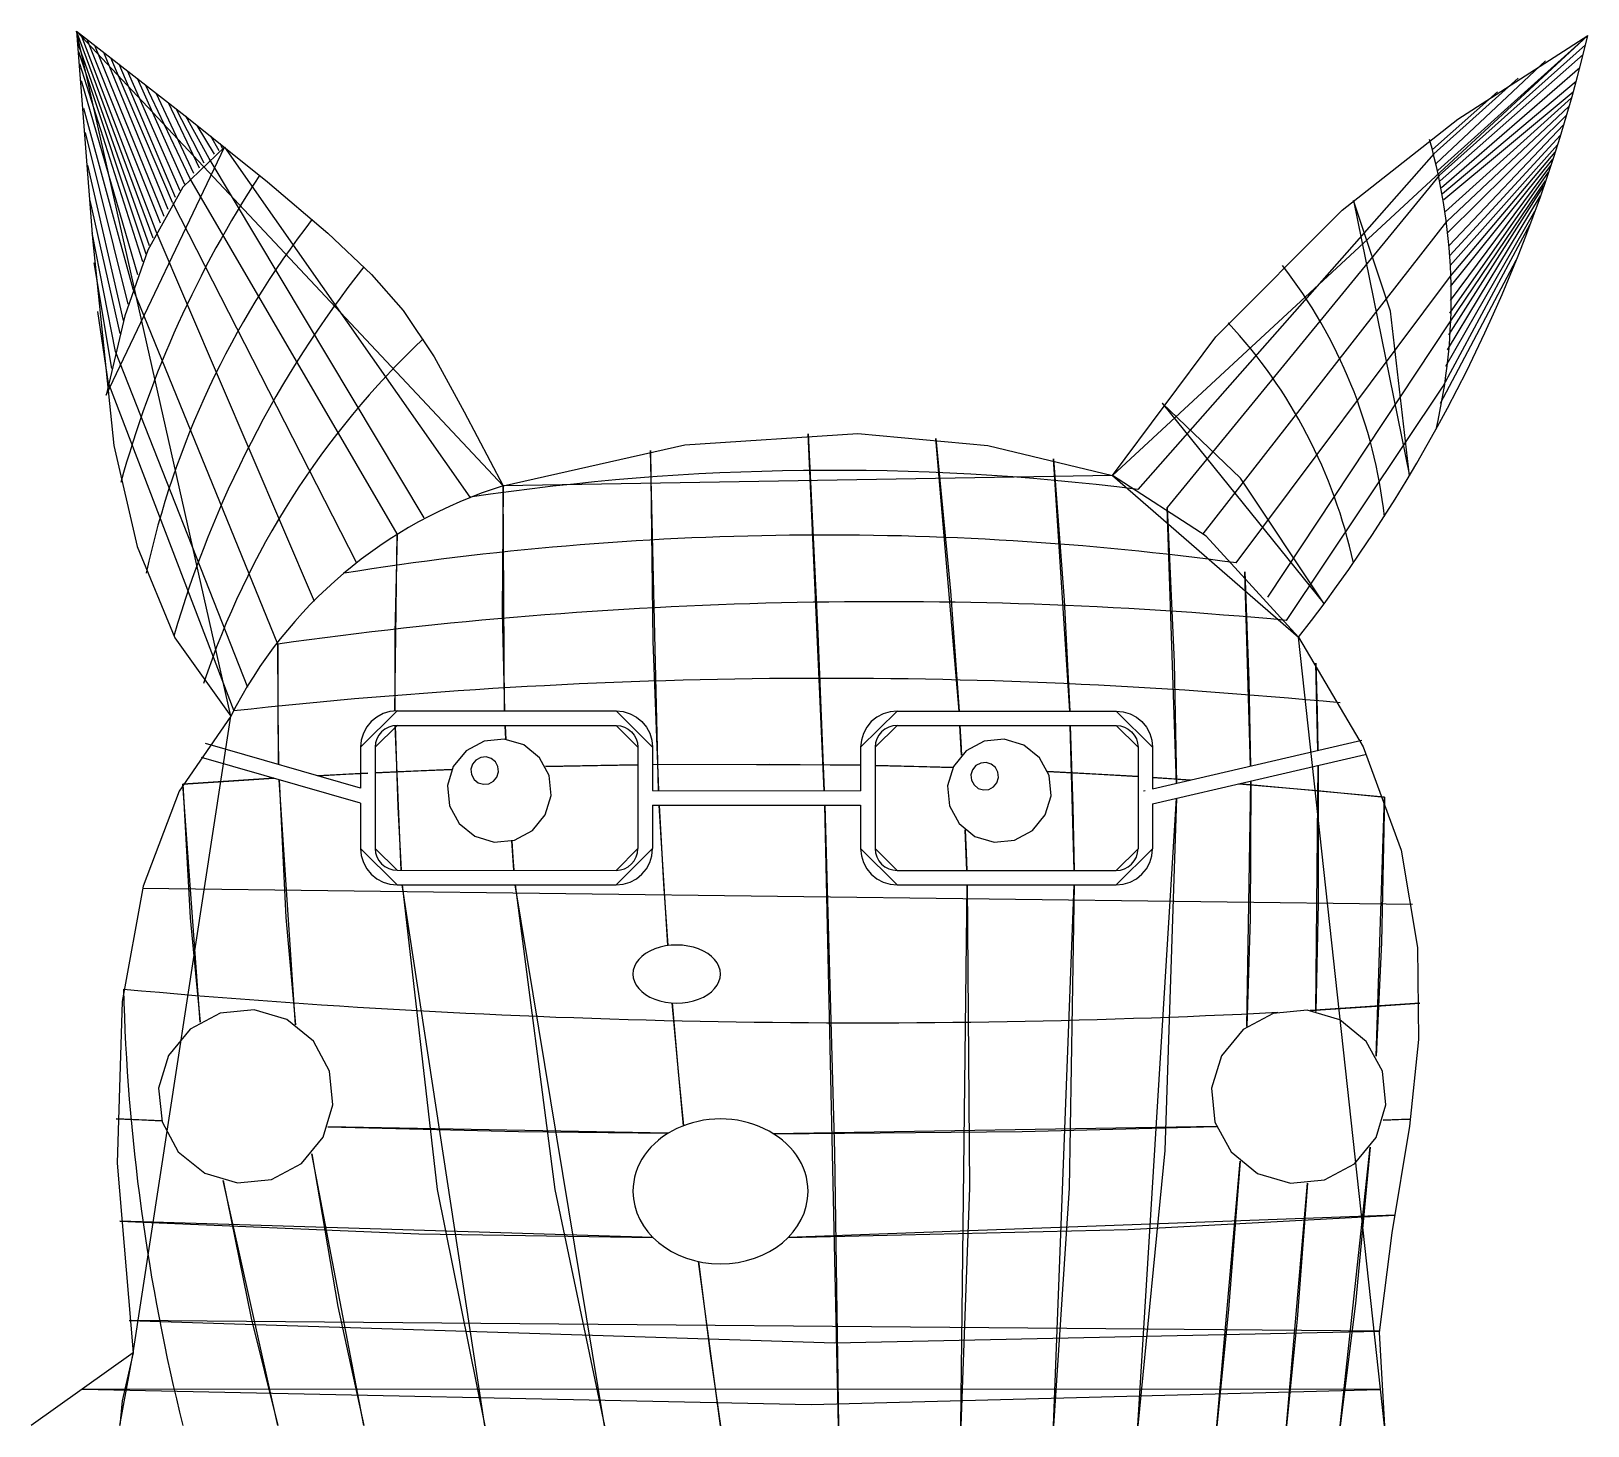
# Model space of a CAD drawing. Extents: x 0 to 8.3, y 0 to 10.7.
# Drawn here: x 0.105 to 2.654, y 8.407 to 10.691 of the extents above; entities that cross this region are included whole.
import ezdxf

# ---------------------------------------------------------------- set-up
doc = ezdxf.new("R2010")
doc.units = 0
doc.layers.get('0').update_dxf_attribs({"linetype": 'CONTINUOUS'})

msp = doc.modelspace()

# ---------------------------------------------------------------- linework, layer by layer
at = {"color": 7}
for points in [[(0.305176, 10.351903), (0.179573, 10.690793)], [(0.31031, 10.362678), (0.187654, 10.684532)], [(2.408819, 10.462346), (2.654193, 10.683718)], [(0.299392, 10.339093), (0.181616, 10.673041)], [(0.293604, 10.32551), (0.183391, 10.656664)], [(0.317117, 10.376152), (0.197257, 10.677089)], [(0.323163, 10.387396), (0.209599, 10.667518)], [(0.329633, 10.398721), (0.224703, 10.655796)], [(2.41062, 10.454349), (2.650378, 10.66821)], [(0.288449, 10.312727), (0.185361, 10.637318)], [(0.336683, 10.410282), (0.235912, 10.64709)], [(0.341983, 10.418469), (0.249469, 10.636552)], [(2.40597, 10.474215), (2.584982, 10.642111)], [(2.412472, 10.44565), (2.64639, 10.652385)], [(2.414665, 10.434622), (2.640976, 10.631496)], [(0.280445, 10.291486), (0.187989, 10.609418)], [(0.349296, 10.429094), (0.263231, 10.625843)], [(0.357048, 10.439559), (0.279458, 10.613202)], [(0.365211, 10.449747), (0.292958, 10.602669)], [(2.401872, 10.489894), (2.540087, 10.613688)], [(2.416431, 10.425045), (2.634906, 10.608822)], [(0.371881, 10.457474), (0.310108, 10.589268)], [(2.399838, 10.497171), (2.506254, 10.591465)], [(2.418165, 10.414899), (2.630102, 10.591401)], [(2.42112, 10.395364), (2.627326, 10.58153)], [(0.272431, 10.268343), (0.191825, 10.563807)], [(0.329969, 10.573716), (0.380671, 10.466887)], [(0.388563, 10.474634), (0.342809, 10.563639)], [(2.423229, 10.378928), (2.623428, 10.567902)], [(2.425174, 10.360745), (2.619177, 10.55333)], [(0.397151, 10.48235), (0.358526, 10.551278)], [(0.405666, 10.489309), (0.377259, 10.536502)], [(2.426921, 10.339933), (2.614369, 10.537203)], [(0.264525, 10.243443), (0.194754, 10.52473)], [(0.413122, 10.494865), (0.399772, 10.518672)], [(0.418712, 10.498718), (0.415279, 10.506337)], [(0.422079, 10.500913), (0.823642, 9.927491)], [(2.427953, 10.323493), (2.609214, 10.520305)], [(2.4287, 10.306738), (2.604229, 10.504323)], [(0.749169, 9.893473), (0.397151, 10.48235)], [(2.401872, 10.489894), (1.917359, 9.940394)], [(2.429161, 10.289364), (2.600466, 10.492486)], [(2.429312, 10.272344), (2.596801, 10.481132)], [(0.256885, 10.217163), (0.198399, 10.471171)], [(0.704699, 9.867719), (0.365211, 10.449747)], [(2.41062, 10.454349), (1.965609, 9.910413)], [(2.428412, 10.228783), (2.58976, 10.459794)], [(2.429064, 10.249463), (2.593337, 10.47056)], [(2.426414, 10.193672), (2.58218, 10.437467)], [(2.427655, 10.213098), (2.584982, 10.445644)], [(0.251027, 10.195342), (0.202054, 10.413638)], [(0.336683, 10.410282), (0.638239, 9.820155)], [(2.424374, 10.169032), (2.576532, 10.421244)], [(2.024203, 9.867446), (2.423229, 10.378928)], [(2.417371, 10.109174), (2.559693, 10.374768)], [(2.421589, 10.142246), (2.567494, 10.395959)], [(0.243827, 10.166255), (0.205416, 10.360212)], [(0.569264, 9.756732), (0.31031, 10.362678)], [(0.237507, 10.138361), (0.208622, 10.311528)], [(2.413175, 10.081292), (2.536857, 10.315745)], [(2.07814, 9.819857), (2.429161, 10.289364)], [(0.509528, 9.686949), (0.272431, 10.268343)], [(0.232368, 10.113807), (0.214591, 10.231451)], [(2.130424, 9.763959), (2.427655, 10.213098)], [(0.460327, 9.615928), (0.243827, 10.166255)], [(0.232368, 10.113807), (0.437379, 9.577529)], [(2.160743, 9.725724), (2.417371, 10.109174)], [(0.704679, 9.577544), (1.063196, 9.577471)], [(1.523318, 9.577374), (1.881834, 9.577301)], [(0.704679, 9.553812), (1.063196, 9.553739)], [(1.523318, 9.553643), (1.881834, 9.55357)], [(0.644927, 9.450952), (0.391095, 9.523892)], [(0.644927, 9.518228), (0.644927, 9.450952)], [(0.668828, 9.518223), (0.668828, 9.352103)], [(1.099047, 9.518134), (1.099047, 9.352014)], [(1.122948, 9.518129), (1.122948, 9.446935)], [(1.463565, 9.518058), (1.463565, 9.446864)], [(1.487466, 9.518053), (1.487466, 9.351934)], [(1.917686, 9.517964), (1.917686, 9.351845)], [(1.941587, 9.449866), (2.283979, 9.529441)], [(1.941587, 9.517959), (1.941587, 9.449866)], [(0.644927, 9.426248), (0.384455, 9.501096)], [(1.941587, 9.425492), (2.289431, 9.506334)], [(1.122948, 9.446935), (1.463565, 9.446862)], [(1.92691, 9.446455), (1.929636, 9.447089)], [(0.644927, 9.426248), (0.644927, 9.352108)], [(1.122948, 9.423203), (1.463565, 9.42313)], [(1.122948, 9.423203), (1.122948, 9.352009)], [(1.463565, 9.423133), (1.463565, 9.351939)], [(1.941587, 9.425492), (1.941587, 9.35184)], [(0.704679, 9.316499), (1.063196, 9.316426)], [(1.523318, 9.316329), (1.881834, 9.316256)], [(0.28789, 9.287224), (2.366936, 9.261132)], [(0.704679, 9.292768), (1.063196, 9.292695)], [(1.523318, 9.292598), (1.881834, 9.292525)], [(0.27265, 8.526307), (0.105494, 8.407105)]]:
    msp.add_lwpolyline(points, dxfattribs=at)
for points in [[(0.179573, 10.690793), (0.205986, 10.351344), (0.240793, 10.011917), (0.27913, 9.846727), (0.340632, 9.697228), (0.432473, 9.568814), (0.179573, 10.690793), (0.357745, 10.551893), (0.492385, 10.444106), (0.591434, 10.360023), (0.662828, 10.292236), (0.714506, 10.233338), (0.765609, 10.157293), (0.814341, 10.067152), (0.87853, 9.94628)], [(1.875999, 9.962877), (2.044836, 10.190007), (2.251829, 10.397463), (2.441233, 10.546663), (2.654193, 10.683718)], [(0.422079, 10.500913), (0.353644, 10.435062), (0.2963, 10.331935), (0.259024, 10.224756), (0.228595, 10.094566)], [(2.362358, 9.962777), (2.331169, 10.232053), (2.270301, 10.413436)], [(2.222302, 9.752958), (2.085409, 9.95858), (1.957499, 10.081386)], [(0.87853, 9.94628), (1.175723, 10.013296), (1.458992, 10.031803), (1.671794, 10.012314), (1.876, 9.962877)], [(1.37752, 10.031408), (1.393466, 9.704092), (1.403917, 9.446877)], [(1.586856, 10.023793), (1.610498, 9.773747), (1.624619, 9.577353)], [(1.119504, 10.00415), (1.123249, 9.691731), (1.132462, 9.446933)], [(1.779589, 9.990213), (1.796565, 9.758893), (1.805843, 9.577316)], [(0.87853, 9.94628), (0.876874, 9.739279), (0.880583, 9.577507)], [(2.180353, 9.698085), (2.029142, 9.863441), (1.876, 9.962877)], [(1.965608, 9.910413), (1.977005, 9.657328), (1.980471, 9.458903)], [(0.704698, 9.867719), (0.700844, 9.704851), (0.701178, 9.577442)], [(2.092843, 9.805238), (2.09936, 9.626999), (2.101954, 9.487137)], [(0.509528, 9.686949), (0.509289, 9.576241), (0.510687, 9.489526)], [(2.180353, 9.698085), (2.28634, 9.51866), (2.348329, 9.349563), (2.375518, 9.190122), (2.3771, 9.039663), (2.362272, 8.897514), (2.333378, 8.722809), (2.31276, 8.55969), (2.321066, 8.406646)], [(2.209036, 9.655975), (2.211161, 9.575771), (2.212332, 9.51279)], [(0.432473, 9.568814), (0.348095, 9.446121), (0.288753, 9.290421), (0.254449, 9.101714), (0.246161, 8.836935), (0.27265, 8.526307)], [(0.704679, 9.577544), (0.693022, 9.576406), (0.681813, 9.573032), (0.671483, 9.567552), (0.662428, 9.560176), (0.654997, 9.551187), (0.649475, 9.540931), (0.646075, 9.529802), (0.644927, 9.518228)], [(1.063196, 9.577469), (1.074853, 9.576327), (1.086062, 9.572949), (1.096392, 9.567464), (1.105447, 9.560084), (1.112878, 9.551092), (1.1184, 9.540834), (1.1218, 9.529703), (1.122948, 9.518129)], [(1.523318, 9.577374), (1.51166, 9.576237), (1.500451, 9.572863), (1.490121, 9.567382), (1.481066, 9.560006), (1.473635, 9.551017), (1.468113, 9.540761), (1.464713, 9.529632), (1.463565, 9.518058)], [(1.881834, 9.5773), (1.893491, 9.576157), (1.9047, 9.572779), (1.915031, 9.567294), (1.924085, 9.559914), (1.931516, 9.550922), (1.937038, 9.540664), (1.940438, 9.529534), (1.941587, 9.517959)], [(0.704679, 9.553812), (0.697685, 9.55313), (0.69096, 9.551106), (0.684761, 9.547818), (0.679329, 9.543392), (0.67487, 9.537998), (0.671557, 9.531845), (0.669517, 9.525167), (0.668828, 9.518223)], [(0.701567, 9.553679), (0.705676, 9.420645), (0.711188, 9.316498)], [(0.881499, 9.553776), (0.882034, 9.541012), (0.882472, 9.530987)], [(1.063196, 9.553738), (1.07019, 9.553053), (1.076916, 9.551026), (1.083114, 9.547735), (1.088547, 9.543307), (1.093005, 9.537912), (1.096318, 9.531757), (1.098358, 9.525078), (1.099047, 9.518134)], [(1.523318, 9.553643), (1.516323, 9.55296), (1.509598, 9.550936), (1.503399, 9.547648), (1.497967, 9.543222), (1.493508, 9.537829), (1.490195, 9.531675), (1.488155, 9.524998), (1.487466, 9.518053)], [(1.62606, 9.553621), (1.627639, 9.52647), (1.628827, 9.505138)], [(1.806792, 9.553584), (1.81098, 9.420656), (1.812925, 9.316269)], [(1.881834, 9.553568), (1.888828, 9.552883), (1.895554, 9.550856), (1.901752, 9.547565), (1.907185, 9.543137), (1.911643, 9.537742), (1.914956, 9.531587), (1.916997, 9.524909), (1.917685, 9.517964)], [(0.953513, 9.471718), (0.937769, 9.500814), (0.91201, 9.521716), (0.880158, 9.531241), (0.847062, 9.527939), (0.817761, 9.512312), (0.796715, 9.486741), (0.787129, 9.455117), (0.790461, 9.422256), (0.806205, 9.393159), (0.831964, 9.372258), (0.863816, 9.362733), (0.896912, 9.366035), (0.926213, 9.381661), (0.947259, 9.407232), (0.956845, 9.438856)], [(1.772151, 9.471548), (1.756407, 9.500645), (1.730648, 9.521546), (1.698796, 9.531071), (1.6657, 9.527769), (1.636399, 9.512143), (1.615353, 9.486571), (1.605767, 9.454948), (1.609099, 9.422086), (1.624844, 9.39299), (1.650602, 9.372088), (1.682454, 9.362563), (1.71555, 9.365865), (1.744851, 9.381491), (1.765897, 9.407063), (1.775484, 9.438687)], [(0.668827, 9.476166), (0.739152, 9.479348), (0.794168, 9.481568)], [(0.869823, 9.486308), (0.865635, 9.494048), (0.858783, 9.499609), (0.85031, 9.502142), (0.841506, 9.501264), (0.833711, 9.497108), (0.828113, 9.490305), (0.825563, 9.481893), (0.826449, 9.473151), (0.830637, 9.465411), (0.837489, 9.459851), (0.845963, 9.457317), (0.854767, 9.458195), (0.862561, 9.462352), (0.86816, 9.469155), (0.87071, 9.477567)], [(0.947383, 9.486476), (1.032519, 9.488377), (1.099047, 9.489443)], [(1.122948, 9.489735), (1.314764, 9.490295), (1.463565, 9.488488)], [(1.487466, 9.48801), (1.55866, 9.486273), (1.614323, 9.484584)], [(1.688411, 9.477132), (1.684223, 9.484872), (1.677371, 9.490432), (1.668898, 9.492966), (1.660094, 9.492088), (1.652299, 9.487931), (1.646701, 9.481129), (1.644151, 9.472717), (1.645037, 9.463975), (1.649225, 9.456235), (1.656077, 9.450675), (1.66455, 9.448141), (1.673354, 9.449019), (1.681149, 9.453176), (1.686747, 9.459978), (1.689297, 9.46839)], [(2.212666, 9.488493), (2.212645, 9.262657), (2.208654, 9.085503)], [(0.354012, 9.457315), (0.437419, 9.463028), (0.502631, 9.467137)], [(0.354012, 9.457315), (0.365891, 9.238382), (0.382415, 9.067842)], [(0.511347, 9.464633), (0.52263, 9.239368), (0.538174, 9.063511)], [(0.57418, 9.471281), (0.620548, 9.47376), (0.656877, 9.475587)], [(1.769754, 9.478296), (1.852816, 9.473964), (1.917686, 9.470099)], [(1.941585, 9.468567), (1.976422, 9.466228), (2.003722, 9.464307)], [(2.082768, 9.458304), (2.216821, 9.446594), (2.321066, 9.43612)], [(2.102179, 9.462815), (2.101054, 9.237478), (2.09611, 9.060721)], [(1.980563, 9.434551), (1.961331, 8.857712), (1.917359, 8.40673)], [(2.321065, 9.43612), (2.31644, 9.198325), (2.307803, 9.011996)], [(1.13365, 9.423201), (1.14102, 9.294278), (1.147889, 9.193098)], [(1.404788, 9.423145), (1.421039, 8.854076), (1.427532, 8.406831)], [(1.63474, 9.382907), (1.636243, 9.34561), (1.637323, 9.316306)], [(0.892256, 9.364764), (0.894301, 9.337705), (0.895996, 9.316459)], [(0.644927, 9.352108), (0.646075, 9.340534), (0.649475, 9.329403), (0.654997, 9.319145), (0.662428, 9.310153), (0.671483, 9.302773), (0.681813, 9.297288), (0.693022, 9.29391), (0.704679, 9.292768)], [(0.668828, 9.352103), (0.669516, 9.345159), (0.671556, 9.33848), (0.67487, 9.332326), (0.679328, 9.32693), (0.684761, 9.322502), (0.690959, 9.319212), (0.697685, 9.317184), (0.704679, 9.316499)], [(1.063196, 9.316425), (1.07019, 9.317107), (1.076916, 9.319131), (1.083114, 9.322419), (1.088547, 9.326845), (1.093005, 9.332239), (1.096318, 9.338392), (1.098358, 9.345069), (1.099047, 9.352014)], [(1.063196, 9.292693), (1.074853, 9.293831), (1.086062, 9.297205), (1.096392, 9.302685), (1.105447, 9.310062), (1.112878, 9.31905), (1.1184, 9.329306), (1.1218, 9.340435), (1.122948, 9.352009)], [(1.463565, 9.351939), (1.464713, 9.340364), (1.468113, 9.329234), (1.473635, 9.318976), (1.481066, 9.309984), (1.490121, 9.302603), (1.500451, 9.297119), (1.51166, 9.29374), (1.523318, 9.292598)], [(1.487466, 9.351934), (1.488154, 9.344989), (1.490195, 9.338311), (1.493508, 9.332156), (1.497966, 9.326761), (1.503399, 9.322333), (1.509597, 9.319042), (1.516323, 9.317015), (1.523317, 9.316329)], [(1.881834, 9.316255), (1.888828, 9.316937), (1.895554, 9.318962), (1.901752, 9.32225), (1.907185, 9.326676), (1.911643, 9.332069), (1.914956, 9.338223), (1.916997, 9.3449), (1.917685, 9.351844)], [(1.881834, 9.292524), (1.893491, 9.293661), (1.9047, 9.297035), (1.915031, 9.302515), (1.924085, 9.309892), (1.931516, 9.318881), (1.937038, 9.329137), (1.940438, 9.340266), (1.941587, 9.35184)], [(0.712727, 9.292766), (0.770051, 8.793634), (0.848136, 8.406951)], [(0.897982, 9.292728), (0.962869, 8.793698), (1.044384, 8.406911)], [(1.638134, 9.292574), (1.64197, 8.796376), (1.627391, 8.40679)], [(1.813201, 9.292538), (1.804933, 8.79605), (1.779591, 8.406758)], [(1.234114, 9.146589)], [(1.155103, 9.099402), (1.164878, 8.986643), (1.173388, 8.898136)], [(2.199319, 9.087021), (2.300072, 9.093344), (2.378952, 9.098901)], [(0.59409, 8.987783), (0.567605, 9.036728), (0.524275, 9.071888), (0.470694, 9.087911), (0.415021, 9.082356), (0.365731, 9.05607), (0.330329, 9.013055), (0.314203, 8.959858), (0.319809, 8.904579), (0.346293, 8.855634), (0.389624, 8.820474), (0.443204, 8.804451), (0.498877, 8.810006), (0.548167, 8.836293), (0.58357, 8.879308), (0.599695, 8.932504)], [(2.317977, 8.987426), (2.291493, 9.036371), (2.248162, 9.071531), (2.194582, 9.087554), (2.138909, 9.081999), (2.089619, 9.055713), (2.054217, 9.012697), (2.038091, 8.959501), (2.043697, 8.904222), (2.070181, 8.855277), (2.113512, 8.820117), (2.167092, 8.804094), (2.222765, 8.809649), (2.272055, 8.835935), (2.307457, 8.878951), (2.323583, 8.932147)], [(0.24497, 8.909493), (0.286606, 8.907645), (0.319307, 8.906245)], [(0.591288, 8.896326), (0.903655, 8.888769), (1.148335, 8.885738)], [(1.320798, 8.885139), (1.727771, 8.88881), (2.04624, 8.896715)], [(2.318826, 8.90703), (2.344076, 8.908152), (2.36391, 8.909053)], [(0.564805, 8.852317), (0.607837, 8.602116), (0.650232, 8.406992)], [(2.297726, 8.86331), (2.273699, 8.60725), (2.24893, 8.406661)], [(2.084895, 8.840013), (2.066057, 8.597166), (2.046489, 8.406703)], [(0.420093, 8.808584), (0.465632, 8.582774), (0.509528, 8.407021)], [(2.195093, 8.804138), (2.178045, 8.581402), (2.160743, 8.406679)], [(1.377521, 8.790534)], [(1.344839, 8.715203), (1.901624, 8.72851), (2.338282, 8.751695)], [(0.250907, 8.741719), (0.740012, 8.721274), (1.123686, 8.714951)], [(1.19803, 8.675799), (1.2174, 8.52511), (1.234114, 8.406871)], [(0.26607, 8.579127), (1.42116, 8.542816), (2.312904, 8.562008)], [(0.27265, 8.526307), (0.254542, 8.447832), (0.250907, 8.407075)], [(0.189071, 8.466706), (1.382812, 8.441514), (2.312987, 8.466266)]]:
    msp.add_lwpolyline(points, close=True, dxfattribs=at)
for points in [[(2.180354, 9.698085), (2.407989, 9.988889), (2.569625, 10.32511), (2.654191, 10.683718)], [(2.405609, 10.038242), (2.442036, 10.194908), (2.438421, 10.358132), (2.395093, 10.513056)], [(0.47955, 10.454595), (0.37805, 10.299541), (0.301384, 10.129796), (0.252286, 9.95141)], [(0.565674, 10.382603), (0.432753, 10.211906), (0.33984, 10.013929), (0.293695, 9.803084)], [(0.650232, 10.304993), (0.508555, 10.124936), (0.402943, 9.919591), (0.339108, 9.700067)], [(2.321065, 9.895983), (2.304638, 10.045559), (2.246867, 10.187712), (2.154141, 10.30672)], [(2.270301, 9.819817), (2.23863, 9.966803), (2.167793, 10.10265), (2.065187, 10.213173)], [(0.747552, 10.186768), (0.582555, 10.031046), (0.458953, 9.837189), (0.387775, 9.622498)], [(1.917359, 9.940394), (1.553906, 9.985744), (1.185907, 9.981402), (0.823642, 9.927491)], [(0.87853, 9.94628), (0.684586, 9.885465), (0.523685, 9.749307), (0.432473, 9.568814)], [(2.07814, 9.819857), (1.593204, 9.886), (1.101066, 9.880325), (0.617808, 9.803017)], [(2.160743, 9.725724), (1.610707, 9.777008), (1.056508, 9.763994), (0.509528, 9.686949)], [(2.24893, 9.590579), (1.646244, 9.648316), (1.039157, 9.643942), (0.437378, 9.577529)], [(1.126557, 9.187765), (1.10436, 9.179286), (1.090693, 9.163607), (1.090708, 9.146641)], [(1.198294, 9.187739), (1.176104, 9.196234), (1.148754, 9.196244), (1.126557, 9.187765)], [(1.234114, 9.146589), (1.234141, 9.163555), (1.220485, 9.179244), (1.198294, 9.187739)], [(1.090708, 9.146641), (1.090681, 9.129675), (1.104337, 9.113987), (1.126528, 9.105492)], [(1.198265, 9.105466), (1.220462, 9.113945), (1.234129, 9.129623), (1.234114, 9.146589)], [(0.256734, 9.12192), (0.884891, 9.064554), (1.516378, 9.051896), (2.146355, 9.084042)], [(0.256734, 9.12192), (0.262744, 8.880817), (0.295365, 8.641096), (0.354012, 8.407054)], [(1.126528, 9.105492), (1.148718, 9.096997), (1.176068, 9.096987), (1.198265, 9.105466)], [(1.305889, 8.893342), (1.261533, 8.914569), (1.206867, 8.914606), (1.162482, 8.89344)], [(1.162482, 8.89344), (1.118097, 8.872275), (1.090737, 8.833122), (1.090708, 8.79073)], [(1.377521, 8.790534), (1.37755, 8.832926), (1.350244, 8.872116), (1.305889, 8.893342)], [(1.090708, 8.79073), (1.090662, 8.725197), (1.154831, 8.672029), (1.234032, 8.671975)], [(1.234032, 8.671975), (1.313233, 8.671921), (1.377475, 8.725002), (1.377521, 8.790534)]]:
    msp.add_open_spline(points, degree=3, dxfattribs=at)

doc.saveas('drawing.dxf')
